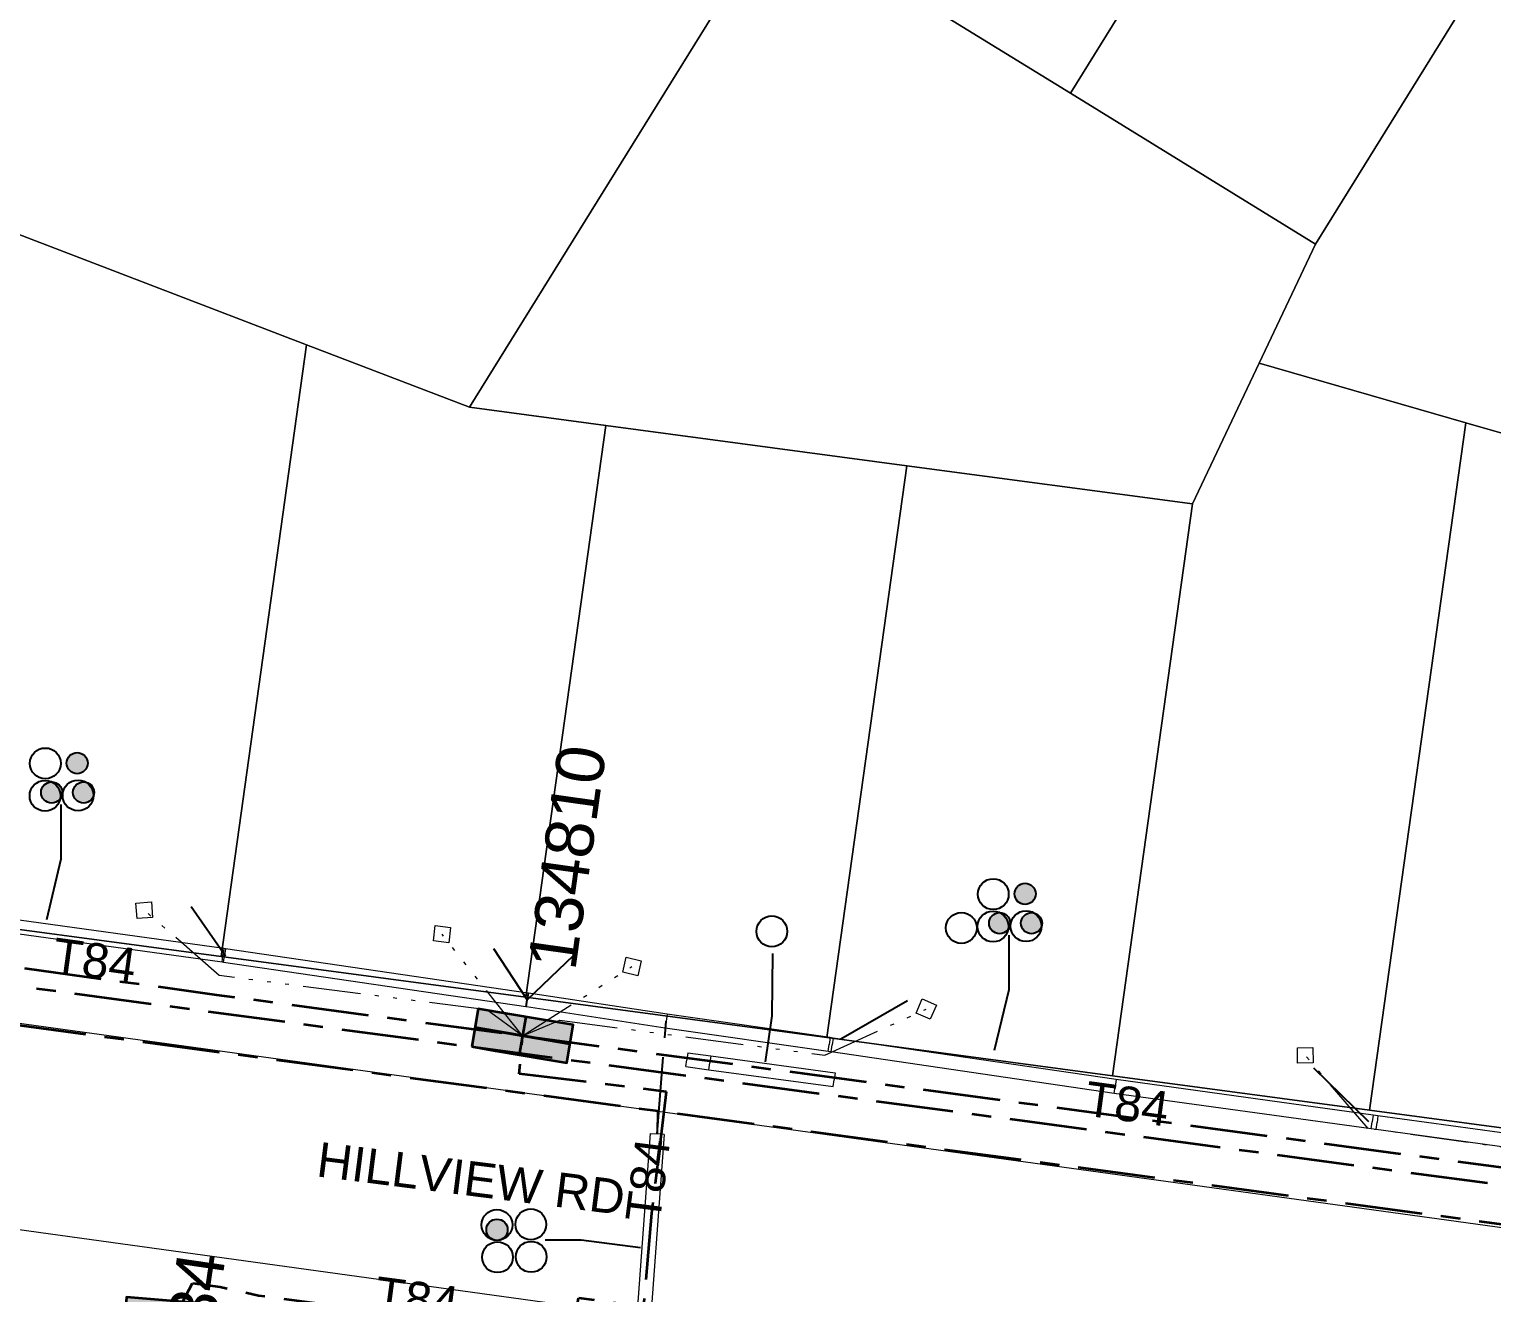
# Model space of a CAD drawing. Header units: metres. Extents: x 308278 to 310511, y 6271134 to 6272874.
# Drawn here: x 308885 to 308961, y 6271811.5 to 6271877.1 of the extents above; entities that cross this region are included whole.
import ezdxf
from ezdxf.enums import TextEntityAlignment as Align

# ---------------------------------------------------------------- set-up
doc = ezdxf.new("R2010")
doc.units = ezdxf.units.M
doc.set_wipeout_variables(frame=1)
doc.linetypes.add('Cable Exist UG', pattern=[7, 4, -1, 1, -1])
doc.linetypes.add('PHANTOMX2', pattern=[6.6, 3, -0.75, 0.2, -0.75, 0.2, -0.75, 0.2, -0.75])
doc.layers.get('0').update_dxf_attribs({"color": 6})
for name, color, linetype, lineweight in [('_User Miscellaneous1', 30, 'Continuous', 13), ('_User_HV_Exist', 1, 'Continuous', 35), ('_User_LV_Exist', 5, 'Continuous', 35), ('Cadastre Land Parcels_SP_EXT', 118, 'Continuous', 15), ('Cadastre Roads_SP_EXT', 218, 'Continuous', 15), ('Mains_HV_EXT', 13, 'Continuous', 25), ('Mains_LV_EXT', 163, 'Continuous', 25), ('Services_SP_EXT', 42, 'PHANTOMX2', 20)]:
    doc.layers.add(name, color=color, linetype=linetype, lineweight=lineweight)
doc.layers.add('Cadastre Roads_SP_NEW', color=214, linetype='Continuous', lineweight=15, transparency=0.8)
for name, color, linetype in [('Duct_SP_EXT', 30, 'Continuous'), ('SupportsUG_SP_LV_EXT', 7, 'Continuous'), ('Trench_SP_EXT', 7, 'Continuous')]:
    doc.layers.add(name, color=color, linetype=linetype)
doc.styles.add('iecARIAL', font='arial.ttf', dxfattribs={"height": 2})
doc.styles.get("Standard").update_dxf_attribs({"font": 'arial.ttf'})

# ---------------------------------------------------------------- blocks, each defined once
blk = doc.blocks.new('PILLAR_EXT')
blk.add_hatch(color=256).paths.add_polyline_path([(-2.5, 1), (-2.5, -1), (2.5, -1), (2.5, 1)])
for p, q in [((0, 1), (0, -1)), ((-2.5, 0), (2.5, 0))]:
    blk.add_line(p, q)
at = {"ltscale": 10}
blk.add_line((2.5, 0), (-2.5, 0), dxfattribs=at)
blk.add_lwpolyline([(-2.5, -1), (-1.25, -1), (1.25, -1), (2.5, -1), (2.5, 1), (-2.5, 1)], close=True)
at = {"width": 0.9, "flags": 8}
blk.add_attdef('ASSET_NUM', text='', height=2, rotation=90, dxfattribs=at).set_placement((-2, 4), align=Align.MIDDLE_LEFT)
for tag, p, flags in [('OWNED_BY', (0, -0.2), 9), ('STATE', (0, -0.4), 9), ('SUPPORT_TYPE', (0, -0.6), 9), ('USAGE', (0, -0.8), 9), ('LEGEND', (0, -1), 9), ('LOCATION', (0, -1.2), 9), ('NOTES', (0, -1.4), 9), ('PARENT', (0, -1.6), 9), ('STREETNAME', (0, -1.8), 9), ('SUBURB', (0, -2), 1)]:
    blk.add_attdef(tag, p, '', height=0.2, dxfattribs=dict(flags=flags))
blk = doc.blocks.new('DUCT_EXT')
blk.add_circle((0, 0.8), 0.8)
at = {"flags": 1}
blk.add_attdef('Z', (0, 0), '', height=0.2, dxfattribs=at)
at = {"flags": 9}
for tag, p in [('DUCT_CODE', (0, 0)), ('XSECT_TYPE', (0, -0.2)), ('STATE', (0, -0.6)), ('FB_REFERENCE', (0, -0.4)), ('NOTES', (0, -0.8))]:
    blk.add_attdef(tag, text='', height=0.2, dxfattribs=at).set_placement(p, align=Align.MIDDLE_LEFT)
blk = doc.blocks.new('CCP_EXT')
at = {"flags": 9}
for tag, p in [('USAGE', (0, -1.2)), ('LEGEND', (0, -1.4)), ('LIFE_SUPPORT', (0, -1.6)), ('STATE', (0, -1.8)), ('NOTES', (0, -2))]:
    blk.add_attdef(tag, text='', height=0.2, dxfattribs=at).set_placement(p, align=Align.MIDDLE_LEFT)
at = {"transparency": 33554687}
blk.add_wipeout([(0, 0.566), (0.566, 0), (0, -0.566), (-0.566, 0)], dxfattribs=at)
blk.add_lwpolyline([(-0.566, 0), (0, 0.566), (0.566, 0), (0, -0.566), (-0.566, 0)])
at = {"flags": 1}
blk.add_attdef('Z', (0, 0), '', height=0.2, dxfattribs=at)
at = {"flags": 9}
for tag, p in [('CCP_TYPE', (0, 0)), ('OPERATING_VOLTAGE', (0, -0.6)), ('ORIENTATION', (0, -0.8)), ('CONSTRUCTED_VOLTAGE', (0, -0.2)), ('NO_PHASES', (0, -0.4)), ('OWNED_BY', (0, -1))]:
    blk.add_attdef(tag, text='', height=0.2, dxfattribs=at).set_placement(p, align=Align.MIDDLE_LEFT)
blk = doc.blocks.new('CABLE_LARGE_EXT')
h = blk.add_hatch(color=256)
edge = h.paths.add_edge_path()
edge.add_arc((0, 0.55), 0.55, 0, 360)
blk.add_circle((0, 0.55), 0.55)
at = {"flags": 1}
blk.add_attdef('Z', (0, 0), '', height=0.2, dxfattribs=at)
at = {"flags": 9}
for tag, p in [('COND_CODE', (0, 0)), ('XSECT_SIZE', (0, -0.6)), ('STATE', (0, -0.4)), ('FB_REFERENCE', (0, -0.2)), ('NOTES', (0, -0.8))]:
    blk.add_attdef(tag, text='', height=0.2, dxfattribs=at).set_placement(p, align=Align.MIDDLE_LEFT)

msp = doc.modelspace()

# ---------------------------------------------------------------- linework, layer by layer
at = {"layer": '_User Miscellaneous1'}
for p, q in [((308895.127, 6271829.392), (308895.078, 6271829.035)), ((308895.127, 6271829.392), (308895.078, 6271829.035)), ((308895.215, 6271829.38), (308895.127, 6271829.392)), ((308895.215, 6271829.38), (308895.164, 6271829.023)), ((308895.028, 6271828.679), (308895.078, 6271829.035)), ((308895.113, 6271828.667), (308895.028, 6271828.679)), ((308895.029, 6271828.679), (308895.078, 6271829.035)), ((308895.113, 6271828.667), (308895.164, 6271829.023)), ((308910.81, 6271826.37), (308895.113, 6271828.667)), ((308910.911, 6271827.083), (308910.861, 6271826.726)), ((308910.912, 6271827.082), (308910.861, 6271826.726)), ((308910.94, 6271827.079), (308910.89, 6271826.722)), ((308910.945, 6271827.078), (308910.89, 6271826.722)), ((308910.94, 6271827.079), (308910.911, 6271827.083)), ((308910.911, 6271827.083), (308910.912, 6271827.082)), ((308918.143, 6271825.978), (308910.945, 6271827.078)), ((308910.81, 6271826.37), (308910.861, 6271826.726)), ((308910.811, 6271826.37), (308910.81, 6271826.37)), ((308910.811, 6271826.37), (308910.861, 6271826.726)), ((308910.84, 6271826.365), (308910.811, 6271826.37)), ((308910.836, 6271826.366), (308910.89, 6271826.722)), ((308918.035, 6271825.266), (308910.836, 6271826.366)), ((308910.84, 6271826.365), (308910.89, 6271826.722)), ((308918.035, 6271825.266), (308918.089, 6271825.622)), ((308918.038, 6271825.266), (308918.089, 6271825.622)), ((308918.14, 6271825.979), (308918.089, 6271825.622)), ((308918.143, 6271825.978), (308918.089, 6271825.622)), ((308926.595, 6271824.769), (308918.14, 6271825.979)), ((308926.495, 6271824.056), (308918.038, 6271825.266)), ((308926.595, 6271824.769), (308926.545, 6271824.412)), ((308926.761, 6271824.746), (308926.595, 6271824.769)), ((308926.764, 6271824.746), (308926.712, 6271824.389)), ((308926.761, 6271824.746), (308926.712, 6271824.389)), ((308941.446, 6271822.588), (308926.764, 6271824.746)), ((308919.212, 6271823.978), (308919.164, 6271823.621)), ((308919.212, 6271823.978), (308920.4, 6271823.816)), ((308920.4, 6271823.816), (308920.351, 6271823.46)), ((308920.4, 6271823.816), (308926.86, 6271822.939)), ((308926.495, 6271824.056), (308926.545, 6271824.412)), ((308926.663, 6271824.033), (308926.495, 6271824.056)), ((308926.659, 6271824.033), (308926.712, 6271824.389)), ((308941.345, 6271821.875), (308926.659, 6271824.033)), ((308926.663, 6271824.033), (308926.712, 6271824.389)), ((308919.115, 6271823.264), (308919.164, 6271823.621)), ((308919.115, 6271823.264), (308920.303, 6271823.103)), ((308920.303, 6271823.103), (308920.351, 6271823.46)), ((308920.303, 6271823.103), (308926.763, 6271822.226)), ((308926.763, 6271822.226), (308926.812, 6271822.582)), ((308926.86, 6271822.939), (308926.812, 6271822.582)), ((308941.445, 6271822.588), (308941.396, 6271822.231)), ((308941.446, 6271822.588), (308941.396, 6271822.231)), ((308954.79, 6271820.748), (308941.445, 6271822.588)), ((308941.445, 6271822.588), (308941.446, 6271822.588)), ((308941.345, 6271821.875), (308941.396, 6271822.231)), ((308941.346, 6271821.875), (308941.345, 6271821.875)), ((308941.346, 6271821.875), (308941.396, 6271822.231)), ((308954.691, 6271820.034), (308941.346, 6271821.875)), ((308954.691, 6271820.034), (308954.741, 6271820.391)), ((308954.691, 6271820.034), (308954.741, 6271820.391)), ((308954.947, 6271819.999), (308954.691, 6271820.034)), ((308954.79, 6271820.748), (308954.741, 6271820.391)), ((308954.79, 6271820.748), (308954.741, 6271820.391)), ((308955.046, 6271820.712), (308954.79, 6271820.748)), ((308954.947, 6271819.999), (308954.996, 6271820.356)), ((308967.513, 6271818.258), (308954.947, 6271819.999)), ((308955.046, 6271820.712), (308954.996, 6271820.356)), ((308967.612, 6271818.971), (308955.046, 6271820.712)), ((308917.263, 6271819.8), (308916.348, 6271807.247)), ((308917.981, 6271819.748), (308917.066, 6271807.195)), ((308917.263, 6271819.8), (308917.622, 6271819.774)), ((308917.981, 6271819.748), (308917.622, 6271819.774))]:
    msp.add_line(p, q, dxfattribs=at)
at = {"layer": '_User_LV_Exist', "linetype": 'Cable Exist UG', "flags": 128}
for points in [[(308925.045, 6271805.566), (308916.601, 6271806.767), (308916.601, 6271806.767), (308916.922, 6271810.841), (308917.344, 6271815.655), (308918.108, 6271821.958), (308910.462, 6271822.891), (308910.627, 6271824.865)], [(308892.482, 6271810.084), (308893.501, 6271812.019), (308893.501, 6271812.019), (308894.926, 6271811.826), (308896.918, 6271811.388), (308896.918, 6271811.388), (308913.218, 6271809.221), (308913.54, 6271811.268), (308924.897, 6271809.672), (308925.256, 6271805.776)]]:
    msp.add_lwpolyline(points, dxfattribs=at)
at = {"layer": 'Cadastre Land Parcels_SP_EXT', "linetype": 'Continuous'}
for points in [[(308940.701, 6271910.396), (308938.158, 6271911.962), (308917.163, 6271878.121), (308905.234, 6271885.467), (308890.371, 6271894.618), (308880.533, 6271882.569), (308871.449, 6271871.445), (308883.167, 6271866.959), (308899.422, 6271860.733), (308907.883, 6271857.494), (308940.701, 6271910.396)], [(308948.873, 6271859.778), (308951.799, 6271865.959), (308939.082, 6271873.789), (308926.363, 6271881.617), (308943.245, 6271908.83), (308940.701, 6271910.396), (308907.883, 6271857.494), (308914.956, 6271856.547), (308930.581, 6271854.457), (308945.414, 6271852.474), (308948.873, 6271859.778)], [(308955.962, 6271901), (308943.245, 6271908.83), (308926.363, 6271881.617), (308939.082, 6271873.789), (308955.962, 6271901)], [(308968.68, 6271893.171), (308955.962, 6271901), (308939.082, 6271873.789), (308951.799, 6271865.959), (308968.68, 6271893.171)], [(308979.462, 6271886.952), (308978.838, 6271887.257), (308978.217, 6271887.568), (308977.599, 6271887.885), (308976.985, 6271888.209), (308976.374, 6271888.539), (308975.766, 6271888.873), (308975.162, 6271889.216), (308974.562, 6271889.566), (308973.965, 6271889.921), (308973.373, 6271890.281), (308968.68, 6271893.171), (308951.799, 6271865.959), (308948.873, 6271859.778), (308959.605, 6271856.689), (308967.154, 6271854.517), (308979.462, 6271886.952)], [(308899.422, 6271860.733), (308883.167, 6271866.959), (308878.17, 6271831.236), (308894.981, 6271828.987), (308899.422, 6271860.733)], [(308914.956, 6271856.547), (308907.883, 6271857.494), (308899.422, 6271860.733), (308894.981, 6271828.987), (308910.804, 6271826.869), (308914.956, 6271856.547)], [(308959.605, 6271856.689), (308948.873, 6271859.778), (308945.414, 6271852.474), (308941.262, 6271822.793), (308954.611, 6271821.006), (308959.605, 6271856.689)], [(308930.581, 6271854.457), (308914.956, 6271856.547), (308910.804, 6271826.869), (308926.428, 6271824.778), (308930.581, 6271854.457)], [(308972.389, 6271853.01), (308967.154, 6271854.517), (308959.605, 6271856.689), (308954.611, 6271821.006), (308967.666, 6271819.259), (308972.389, 6271853.01)], [(308945.414, 6271852.474), (308930.581, 6271854.457), (308926.428, 6271824.778), (308941.262, 6271822.793), (308945.414, 6271852.474)]]:
    msp.add_lwpolyline(points, close=True, dxfattribs=at)
at = {"layer": 'Cadastre Roads_SP_NEW'}
msp.add_line((308858.234, 6271818.429), (308998.767, 6271799.044), dxfattribs=at)
at = {"layer": 'Duct_SP_EXT'}
for points in [[(308886.664, 6271836.869), (308886.665, 6271834.03), (308885.907, 6271830.89)], [(308935.881, 6271830.084), (308935.882, 6271827.245), (308935.125, 6271824.104)], [(308923.608, 6271829.132), (308923.57, 6271825.901), (308923.228, 6271823.518)], [(308911.802, 6271814.273), (308913.683, 6271814.273), (308916.752, 6271813.873)]]:
    msp.add_lwpolyline(points, dxfattribs=at)
at = {"layer": 'Trench_SP_EXT', "linetype": 'Cable Exist UG'}
for points in [[(308893.435, 6271831.569), (308895.211, 6271829.017)], [(308909.127, 6271829.394), (308910.873, 6271826.724), (308913.287, 6271829.045)], [(308917.622, 6271819.774), (308918.083, 6271825.623)], [(308916.763, 6271821.072), (308917.631, 6271820.974), (308917.622, 6271819.774)]]:
    msp.add_lwpolyline(points, dxfattribs=at)

# ---------------------------------------------------------------- block references
at = {"layer": '_User_LV_Exist'}
ref = msp.add_blockref('PILLAR_EXT', (308910.627, 6271824.865), dxfattribs=dict(at, rotation=350.320381331575))
ref.add_attrib('ASSET_NUM', '134810', dxfattribs={"layer": '0', "height": 2.5, "rotation": 81.97705, "style": 'iecARIAL'}).set_placement((308912.127, 6271828.365), align=Align.MIDDLE_LEFT)
ref = msp.add_blockref('PILLAR_EXT', (308892.482, 6271810.084), dxfattribs=dict(at, rotation=175.2533789762061))
ref.add_attrib('ASSET_NUM', '135934', dxfattribs={"layer": '0', "height": 2.5, "rotation": 81.72153, "style": 'iecARIAL'}).set_placement((308893.982, 6271813.584), align=Align.MIDDLE_RIGHT)
at = {"layer": 'Duct_SP_EXT'}
for name, p in [('DUCT_EXT', (308885.853, 6271838.201)), ('CABLE_LARGE_EXT', (308887.508, 6271838.466)), ('DUCT_EXT', (308885.842, 6271836.521)), ('CABLE_LARGE_EXT', (308886.184, 6271836.944)), ('DUCT_EXT', (308887.555, 6271836.539)), ('CABLE_LARGE_EXT', (308887.839, 6271836.944)), ('DUCT_EXT', (308935.07, 6271831.416)), ('CABLE_LARGE_EXT', (308936.725, 6271831.681)), ('DUCT_EXT', (308933.415, 6271829.662)), ('DUCT_EXT', (308935.059, 6271829.736)), ('CABLE_LARGE_EXT', (308935.401, 6271830.158)), ('DUCT_EXT', (308936.772, 6271829.754)), ('CABLE_LARGE_EXT', (308937.056, 6271830.158)), ('DUCT_EXT', (308909.304, 6271814.245)), ('DUCT_EXT', (308911.06, 6271814.273)), ('CABLE_LARGE_EXT', (308909.304, 6271814.245)), ('DUCT_EXT', (308909.334, 6271812.569)), ('DUCT_EXT', (308911.082, 6271812.591))]:
    msp.add_blockref(name, p, dxfattribs=at)
at = {"layer": 'Duct_SP_EXT', "rotation": 90.4407280712215}
msp.add_blockref('DUCT_EXT', (308924.376, 6271830.288), dxfattribs=at)
at = {"layer": 'SupportsUG_SP_LV_EXT'}
ref = msp.add_blockref('PILLAR_EXT', (308910.627, 6271824.865), dxfattribs=dict(at, rotation=350.320381331575))
ref.add_attrib('ASSET_NUM', '134810', dxfattribs={"layer": '0', "height": 2.5, "rotation": 81.97705, "style": 'iecARIAL'}).set_placement((308912.127, 6271828.365), align=Align.MIDDLE_LEFT)
ref = msp.add_blockref('PILLAR_EXT', (308892.482, 6271810.084), dxfattribs=dict(at, rotation=175.2533789762061))
ref.add_attrib('ASSET_NUM', '135934', dxfattribs={"layer": '0', "height": 2.5, "rotation": 81.72153, "style": 'iecARIAL'}).set_placement((308893.982, 6271813.584), align=Align.MIDDLE_RIGHT)

# ---------------------------------------------------------------- texts
at = {"layer": 'Cadastre Roads_SP_EXT'}
msp.add_text('HILLVIEW RD', height=1.8, rotation=352.77928, dxfattribs=at).set_placement((308899.878, 6271817.574))
at = {"layer": 'Mains_LV_EXT'}
for rotation, p in [(352.14707, (308886.142, 6271828.184)), (352.21878, (308939.757, 6271820.735)), (82.73872, (308917.751, 6271815.112)), (352.42752, (308902.878, 6271810.596))]:
    msp.add_text('T84', height=1.8, rotation=rotation, dxfattribs=at).set_placement(p)

# ---------------------------------------------------------------- next in the draw order: block references
at = {"layer": 'Services_SP_EXT'}
for p, rotation in [((308890.988, 6271831.382), 318.9405748076004), ((308906.454, 6271830.141), 308.3203814785282), ((308916.312, 6271828.46), 212.3203813298899), ((308931.591, 6271826.253), 201.5903300296469), ((308951.267, 6271823.852), 315.9197728021953)]:
    msp.add_blockref('CCP_EXT', p, dxfattribs=dict(at, rotation=rotation))

# ---------------------------------------------------------------- next in the draw order: linework, layer by layer
at = {"layer": '_User Miscellaneous1'}
for p, q in [((308895.127, 6271829.392), (308878.373, 6271831.703)), ((308895.029, 6271828.679), (308878.274, 6271830.989)), ((308910.912, 6271827.082), (308895.215, 6271829.38))]:
    msp.add_line(p, q, dxfattribs=at)
at = {"layer": '_User_HV_Exist', "linetype": 'Cable Exist UG'}
for points in [[(309005.851, 6271929.623), (309006.795, 6271927.837), (309014.691, 6271922.792), (309014.645, 6271922.146), (309014.645, 6271922.146), (309012.491, 6271900.343), (309011.607, 6271899.575), (309011.607, 6271899.575), (309007.225, 6271895.868), (309005.626, 6271894.559), (309004.801, 6271884.656), (309004.801, 6271884.656), (309008.02, 6271880.414), (309008.887, 6271879.331), (309008.887, 6271879.331), (309010.32, 6271877.59), (309010.32, 6271877.59), (309004.285, 6271817.481), (308997.977, 6271812.001), (308995.272, 6271812.793), (308995.272, 6271812.793), (308981.542, 6271814.414), (308877.314, 6271828.392)], [(308877.041, 6271826.411), (308981.268, 6271812.433), (308994.706, 6271810.513)]]:
    msp.add_lwpolyline(points, dxfattribs=at)
at = {"layer": '_User_LV_Exist', "linetype": 'Cable Exist UG', "flags": 128}
for points in [[(308860.258, 6271831.567), (308861.002, 6271829.442), (308861.002, 6271829.442), (308877.706, 6271827.186), (308879.413, 6271826.965), (308879.781, 6271829.061), (308879.781, 6271829.061), (308894.748, 6271826.997), (308910.627, 6271824.865)], [(308910.627, 6271824.865), (308967.37, 6271817.244)]]:
    msp.add_lwpolyline(points, dxfattribs=at)
at = {"layer": 'Cadastre Roads_SP_EXT', "linetype": 'Continuous'}
msp.add_lwpolyline([(308995.428, 6271794.203), (308997.079, 6271814.014), (308997.205, 6271815.305), (308982.005, 6271817.34), (308967.666, 6271819.259), (308967.666, 6271819.259), (308954.612, 6271821.006), (308941.262, 6271822.793), (308926.428, 6271824.778), (308910.804, 6271826.869), (308894.981, 6271828.987), (308878.17, 6271831.236)], dxfattribs=at)
at = {"layer": 'Cadastre Roads_SP_NEW'}
msp.add_line((308999.288, 6271809.672), (308859.682, 6271828.929), dxfattribs=at)
at = {"layer": 'Mains_HV_EXT', "linetype": 'Cable Exist UG'}
for points in [[(309005.851, 6271929.623), (309006.795, 6271927.837), (309014.691, 6271922.792), (309014.645, 6271922.146), (309014.645, 6271922.146), (309012.491, 6271900.343), (309011.607, 6271899.575), (309011.607, 6271899.575), (309007.225, 6271895.868), (309005.626, 6271894.559), (309004.801, 6271884.656), (309004.801, 6271884.656), (309008.02, 6271880.414), (309008.887, 6271879.331), (309008.887, 6271879.331), (309010.32, 6271877.59), (309010.32, 6271877.59), (309004.285, 6271817.481), (308997.977, 6271812.001), (308995.272, 6271812.793), (308995.272, 6271812.793), (308981.542, 6271814.414), (308877.314, 6271828.392)], [(308877.041, 6271826.411), (308981.268, 6271812.433), (308994.706, 6271810.513)]]:
    msp.add_lwpolyline(points, dxfattribs=at)
at = {"layer": 'Services_SP_EXT'}
for points in [[(308910.627, 6271824.865), (308908.77, 6271826.203), (308908.77, 6271826.203), (308894.884, 6271827.988), (308890.988, 6271831.382)], [(308910.627, 6271824.865), (308906.455, 6271830.141)], [(308910.627, 6271824.865), (308916.312, 6271828.46)], [(308910.627, 6271824.865), (308912.573, 6271825.678), (308912.573, 6271825.678), (308926.326, 6271823.853), (308931.591, 6271826.253)], [(308967.275, 6271817.359), (308966.261, 6271818.406), (308966.261, 6271818.406), (308954.534, 6271820.05), (308951.267, 6271823.852)]]:
    msp.add_lwpolyline(points, dxfattribs=at)
at = {"layer": 'Trench_SP_EXT', "linetype": 'Cable Exist UG'}
for points in [[(308930.619, 6271826.679), (308926.662, 6271824.396)], [(308951.701, 6271823.201), (308954.56, 6271820.416)]]:
    msp.add_lwpolyline(points, dxfattribs=at)

doc.saveas('drawing.dxf')
